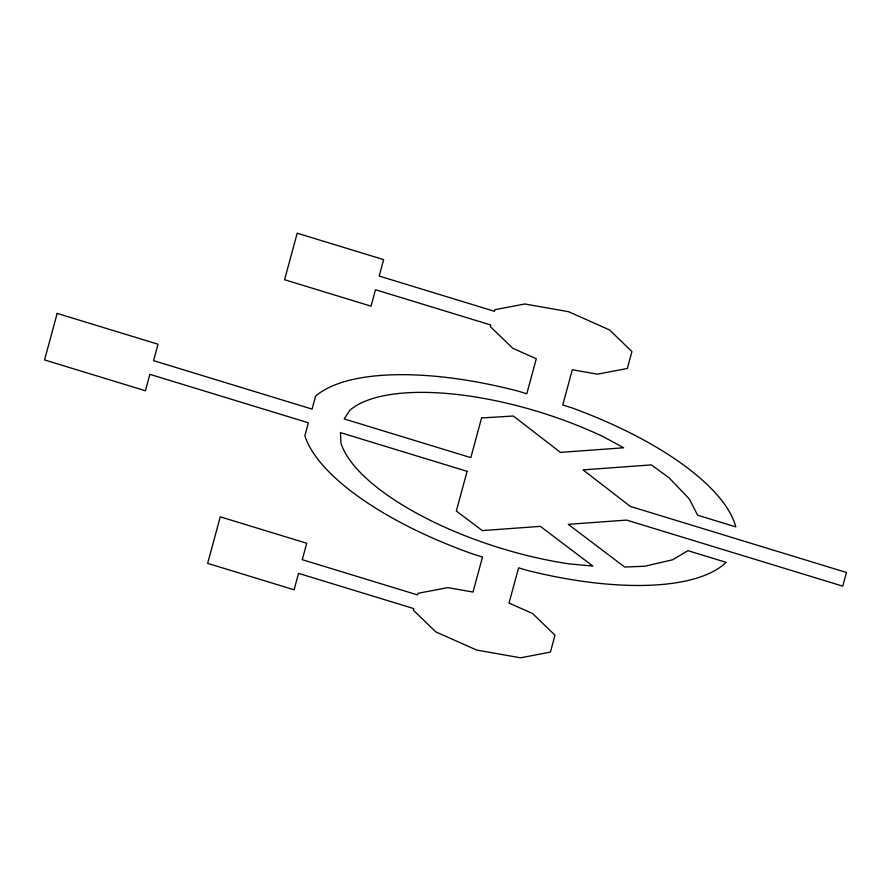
<?xml version="1.0" encoding="UTF-8"?>
<svg xmlns="http://www.w3.org/2000/svg" width="891" height="891" viewBox="0 0 891 891"><rect width="100%" height="100%" fill="white"/><g stroke="black" fill="none" stroke-linecap="round" stroke-linejoin="round"><path stroke-width="1.34" d="M57.169 313.398L44.55 359.931L145.411 390.759L149.866 374.343L308.364 422.791L304.845 435.755A226.024 85.035 17.3 0 0 474.29 554.514L482.521 556.986L473.01 592.058L447.861 587.615L417.968 593.306L417.534 594.921L302.261 559.682L306.716 543.254L220.266 516.825L207.648 563.357L294.097 589.786L298.552 573.37L413.825 608.609L413.379 610.224L435.844 631.908L476.774 650.085L520.533 657.803L550.415 652.112L555.004 635.194L532.551 613.509L509.028 603.062L518.584 567.823L526.882 570.318A226.024 85.035 17.3 0 0 726.154 562.355L687.941 550.671L672.716 559.737L644.872 566.231L624.669 567.044L568.269 524.331L626.607 520.088L842.741 586.155L846.45 572.479L630.316 506.4L583.037 469.869L651.31 464.89L668.963 477.687L689.266 498.915L697.62 515.198L735.81 526.882A226.024 85.035 17.3 0 0 571.12 407.588L562.756 404.993L572.312 369.743L597.46 374.175L627.342 368.484L631.931 351.566L609.477 329.882L568.547 311.705L524.777 303.987L494.895 309.678L494.46 311.293L379.187 276.054L383.642 259.626L297.193 233.197L284.574 279.729L371.024 306.159L375.479 289.742L490.752 324.981L490.306 326.596L512.77 348.281L536.293 358.728L526.781 393.8L518.662 391.272A226.024 85.035 17.3 0 0 315.592 396.139L312.073 409.103L153.575 360.655L158.03 344.227L57.169 313.398M467.107 471.328L456.337 511.011L482.298 530.591L540.358 526.369L592.871 566.086L569.137 563.88A188.068 70.757 17.3 0 1 340.963 443.206L340.473 432.614L467.107 471.328M481.574 417.946L470.816 457.64L344.182 418.926L349.907 410.228A188.068 70.757 17.3 0 1 603.675 436.913L623.644 447.783L560.428 452.383L513.372 416.03L481.574 417.946"/></g></svg>
